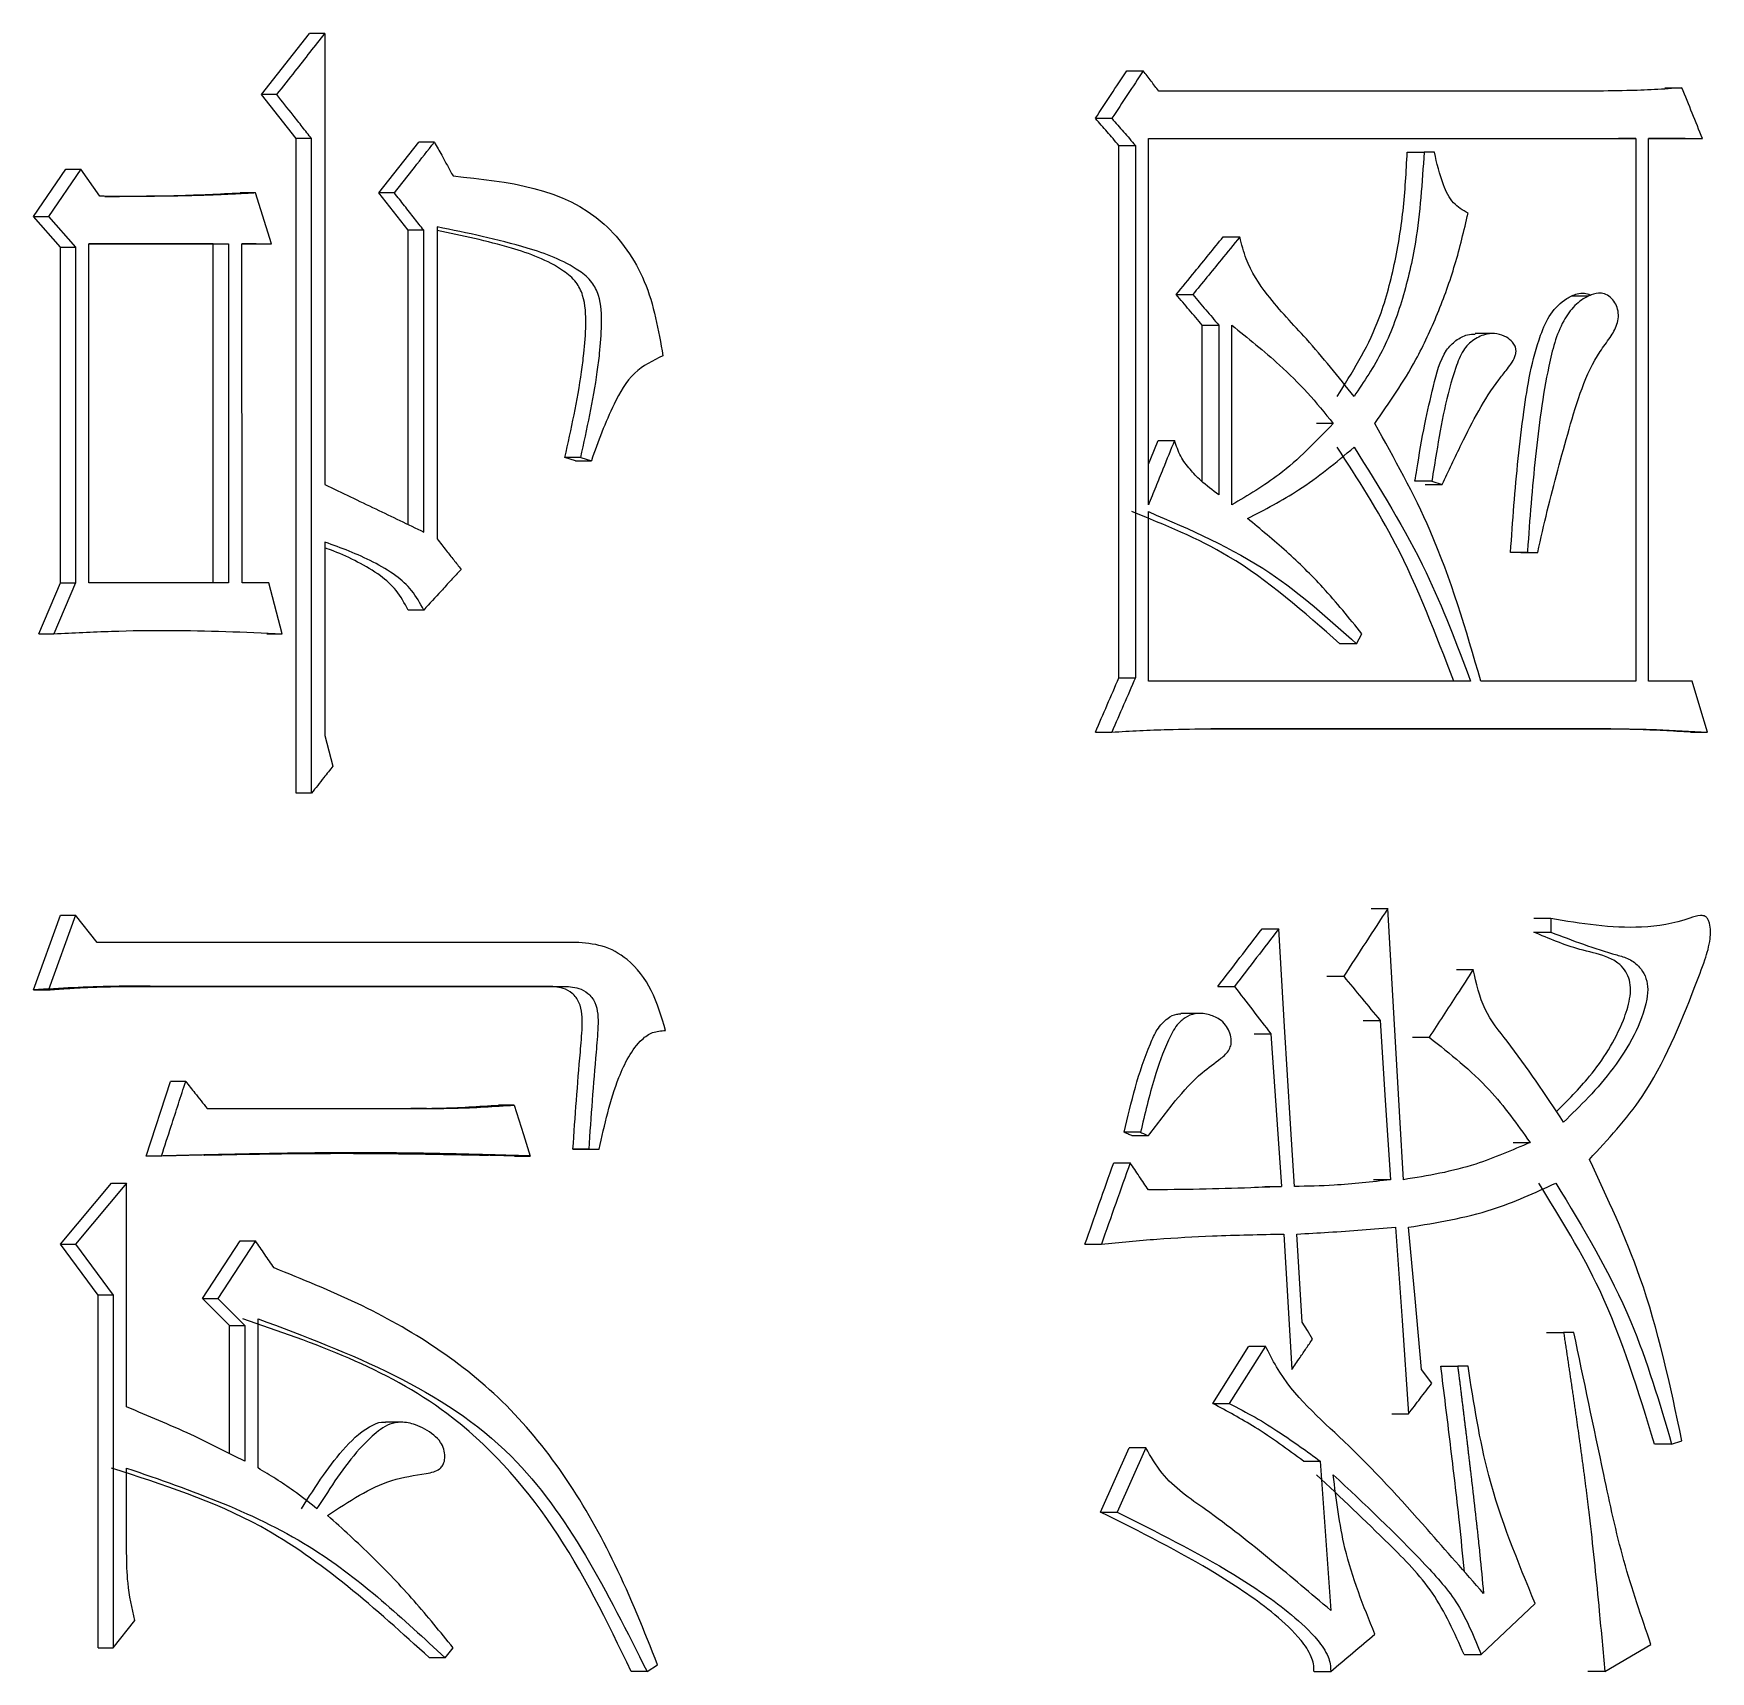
# Model space of a CAD drawing. Header units: millimetres. Extents: x 2085 to 4229, y 754 to 2271.
# Drawn here: x 3107.68 to 3113.03, y 976.11 to 981.33 of the extents above; entities that cross this region are included whole.
import ezdxf

# ---------------------------------------------------------------- set-up
doc = ezdxf.new("R2010")
doc.units = ezdxf.units.MM

msp = doc.modelspace()

# ---------------------------------------------------------------- linework, layer by layer
at = {"color": 7, "linetype": 'Continuous', "lineweight": 25}
for p, q in [((3108.4091, 981.138), (3108.5625, 981.3327)), ((3108.6117, 981.3327), (3108.5625, 981.3327)), ((3108.6117, 981.3327), (3108.6117, 979.894)), ((3111.1689, 981.2137), (3111.2214, 981.2138)), ((3112.6445, 981.1489), (3111.2714, 981.1488)), ((3112.8851, 981.1597), (3112.9398, 981.1597)), ((3108.4581, 981.138), (3108.4091, 981.138)), ((3108.5199, 980.9974), (3108.4091, 981.138)), ((3111.069, 981.0623), (3111.1214, 981.0623)), ((3108.569, 980.9974), (3108.5199, 980.9974)), ((3108.5199, 978.9096), (3108.5199, 980.9974)), ((3108.569, 978.9096), (3108.569, 980.9974)), ((3108.7837, 980.8243), (3108.9111, 980.9866)), ((3108.9607, 980.9866), (3108.9111, 980.9866)), ((3111.2381, 980.9974), (3112.7923, 980.9974)), ((3111.2381, 979.8291), (3111.2381, 980.9974)), ((3112.7923, 980.9974), (3112.7378, 980.9974)), ((3112.7923, 980.9974), (3112.7923, 979.2666)), ((3112.8333, 980.9974), (3113.0053, 980.9974)), ((3112.8333, 979.2666), (3112.8333, 980.9974)), ((3112.9505, 980.9974), (3112.8333, 980.9974)), ((3112.9506, 980.9974), (3113.0053, 980.9974)), ((3111.1439, 980.9758), (3111.1965, 980.9758)), ((3111.1439, 979.2775), (3111.1439, 980.9758)), ((3111.1965, 980.9758), (3111.1965, 979.2775)), ((3112.0636, 980.9541), (3112.1173, 980.9541)), ((3112.1503, 980.9541), (3112.1173, 980.9541)), ((3107.6822, 980.7486), (3107.7851, 980.9)), ((3107.8332, 980.9), (3107.7302, 980.7486)), ((3107.7851, 980.9), (3107.8332, 980.9)), ((3107.8933, 980.8135), (3107.8332, 980.9)), ((3108.3898, 980.8243), (3108.3409, 980.8243)), ((3108.441, 980.662), (3108.3898, 980.8243)), ((3108.8332, 980.8243), (3108.7837, 980.8243)), ((3108.8772, 980.7053), (3108.7837, 980.8243)), ((3107.6822, 980.7486), (3107.7302, 980.7486)), ((3107.7679, 980.6512), (3107.6822, 980.7486)), ((3107.7302, 980.7486), (3107.8161, 980.6512)), ((3108.9692, 980.7161), (3108.9693, 979.7209)), ((3107.859, 979.5803), (3107.859, 980.662)), ((3107.859, 980.662), (3108.3043, 980.662)), ((3108.2556, 980.662), (3107.859, 980.662)), ((3108.2556, 980.662), (3108.3043, 980.662)), ((3108.2556, 979.5803), (3108.2556, 980.662)), ((3108.3043, 980.662), (3108.3043, 979.5803)), ((3108.3471, 979.5803), (3108.347, 980.662)), ((3108.347, 980.662), (3108.441, 980.662)), ((3108.3921, 980.662), (3108.347, 980.662)), ((3108.3921, 980.662), (3108.441, 980.662)), ((3108.9267, 980.7053), (3108.8772, 980.7053)), ((3108.8772, 979.7664), (3108.8772, 980.7053)), ((3108.9267, 979.7426), (3108.9267, 980.7053)), ((3111.4765, 980.684), (3111.5295, 980.684)), ((3107.7679, 980.6512), (3107.8161, 980.6512)), ((3107.7679, 979.5803), (3107.7679, 980.6512)), ((3107.8161, 980.6512), (3107.8161, 979.5803)), ((3111.3269, 980.4998), (3111.3796, 980.4998)), ((3112.6407, 980.495), (3112.586, 980.495)), ((3111.4099, 979.9032), (3111.4099, 980.4025)), ((3111.4628, 980.4025), (3111.4628, 979.8616)), ((3111.5043, 979.8292), (3111.5043, 980.4025)), ((3112.335, 980.3756), (3112.2807, 980.3756)), ((3109.4274, 979.9806), (3109.3772, 979.9806)), ((3109.411, 979.9697), (3109.3772, 979.9806)), ((3109.411, 979.9697), (3109.4613, 979.9697)), ((3109.4274, 979.9806), (3109.4613, 979.9697)), ((3112.142, 979.9049), (3112.0883, 979.9049)), ((3112.142, 979.9049), (3112.1751, 979.8941)), ((3111.2381, 979.2666), (3111.2381, 979.8076)), ((3108.6117, 979.7101), (3108.6117, 979.0935)), ((3112.4472, 979.6777), (3112.3931, 979.6777)), ((3112.4256, 979.6777), (3112.4798, 979.6777)), ((3112.4472, 979.6777), (3112.4799, 979.6777)), ((3107.6993, 979.4181), (3107.7679, 979.5803)), ((3107.8161, 979.5803), (3107.7474, 979.4181)), ((3107.7679, 979.5803), (3107.8161, 979.5803)), ((3108.3043, 979.5803), (3107.859, 979.5803)), ((3108.4325, 979.5803), (3108.3471, 979.5803)), ((3108.4752, 979.4181), (3108.4325, 979.5803)), ((3108.9267, 979.4938), (3108.8772, 979.4938)), ((3107.6993, 979.4181), (3107.7474, 979.4181)), ((3108.4262, 979.4181), (3108.4752, 979.4181)), ((3111.9023, 979.3856), (3111.8489, 979.3856)), ((3111.9023, 979.3856), (3111.9189, 979.4181)), ((3111.1439, 979.2775), (3111.1965, 979.2775)), ((3112.2658, 979.2666), (3111.2381, 979.2666)), ((3112.7923, 979.2666), (3112.2988, 979.2666)), ((3112.9726, 979.2666), (3112.8333, 979.2666)), ((3112.6311, 979.1152), (3111.4377, 979.1152)), ((3111.4378, 979.1152), (3112.6856, 979.1152)), ((3112.6312, 979.1152), (3112.6856, 979.1152)), ((3108.6117, 979.0935), (3108.6373, 978.9962)), ((3111.069, 979.1044), (3111.1214, 979.1044)), ((3112.9669, 979.1044), (3113.0217, 979.1044)), ((3108.569, 978.9096), (3108.5199, 978.9096)), ((3107.6822, 978.2822), (3107.7679, 978.5202)), ((3107.8161, 978.5202), (3107.7302, 978.2822)), ((3107.7679, 978.5202), (3107.8161, 978.5202)), ((3107.8847, 978.4337), (3107.8161, 978.5202)), ((3111.9481, 978.5419), (3112.0016, 978.5419)), ((3111.6007, 978.477), (3111.6538, 978.477)), ((3112.5212, 978.5094), (3112.467, 978.5094)), ((3112.467, 978.4665), (3112.5212, 978.4665)), ((3112.5212, 978.5094), (3112.5212, 978.4663)), ((3109.4105, 978.4337), (3107.8847, 978.4337)), ((3111.8076, 978.3255), (3111.861, 978.3255)), ((3112.2203, 978.3473), (3112.2742, 978.3473)), ((3107.6822, 978.2822), (3107.7302, 978.2822)), ((3108.0932, 978.2931), (3108.1418, 978.2931)), ((3109.318, 978.2931), (3108.0932, 978.2931)), ((3108.1418, 978.2931), (3109.3681, 978.2931)), ((3109.318, 978.2931), (3109.3681, 978.2931)), ((3111.4597, 978.2931), (3111.5126, 978.2931)), ((3111.3942, 978.2068), (3111.3411, 978.2068)), ((3111.9233, 978.1849), (3111.9768, 978.1849)), ((3111.5758, 978.1416), (3111.6289, 978.1416)), ((3112.0801, 978.1308), (3112.1338, 978.1308)), ((3108.0419, 977.7522), (3108.1189, 977.9902)), ((3108.1675, 977.9902), (3108.1189, 977.9902)), ((3108.2359, 977.9036), (3108.9353, 977.9036)), ((3108.9353, 977.9036), (3108.8857, 977.9036)), ((3109.2155, 977.9145), (3109.1656, 977.9145)), ((3111.2131, 977.828), (3111.1606, 977.828)), ((3109.4528, 977.7738), (3109.4026, 977.7738)), ((3109.4364, 977.7738), (3109.4867, 977.7738)), ((3109.4528, 977.7738), (3109.4867, 977.7738)), ((3111.1856, 977.8171), (3111.2382, 977.8171)), ((3112.4013, 977.7955), (3112.4554, 977.7955)), ((3108.0904, 977.7522), (3108.0419, 977.7522)), ((3109.2164, 977.7522), (3109.2664, 977.7522)), ((3111.1273, 977.7306), (3111.1798, 977.7306)), ((3107.768, 977.4709), (3107.9307, 977.6656)), ((3107.979, 977.6657), (3107.8161, 977.4709)), ((3107.9307, 977.6656), (3107.979, 977.6657)), ((3107.979, 976.9517), (3107.979, 977.6657)), ((3112.0099, 977.6765), (3111.9564, 977.6765)), ((3111.609, 977.6549), (3111.6621, 977.6549)), ((3107.768, 977.4709), (3107.8161, 977.4709)), ((3107.8879, 977.3087), (3107.768, 977.4709)), ((3107.8161, 977.4709), (3107.9362, 977.3087)), ((3108.2214, 977.2979), (3108.3409, 977.4818)), ((3108.3898, 977.4818), (3108.2701, 977.2979)), ((3108.3409, 977.4818), (3108.3898, 977.4818)), ((3111.0357, 977.471), (3111.0881, 977.471)), ((3107.9362, 977.3087), (3107.8879, 977.3087)), ((3107.8879, 976.1837), (3107.8879, 977.3087)), ((3107.9362, 977.3087), (3107.9362, 976.1837)), ((3108.2214, 977.2979), (3108.2701, 977.2979)), ((3108.3068, 977.2113), (3108.2214, 977.2979)), ((3108.2701, 977.2979), (3108.3556, 977.2113)), ((3108.3068, 976.8028), (3108.3068, 977.2113)), ((3108.3556, 977.2113), (3108.3556, 976.7786)), ((3108.3983, 976.757), (3108.3983, 977.233)), ((3112.5081, 977.1897), (3112.5623, 977.1897)), ((3112.5951, 977.1897), (3112.5623, 977.1897)), ((3111.4431, 976.9626), (3111.5589, 977.146)), ((3111.612, 977.146), (3111.496, 976.9626)), ((3111.559, 977.146), (3111.612, 977.146)), ((3112.1708, 977.0815), (3112.2246, 977.0815)), ((3112.2576, 977.0815), (3112.2246, 977.0815)), ((3112.1421, 977.0275), (3112.1091, 977.0707)), ((3111.4431, 976.9626), (3111.496, 976.9626)), ((3112.0141, 976.9301), (3112.0678, 976.9301)), ((3108.854, 976.9031), (3108.805, 976.9031)), ((3108.8548, 976.9031), (3108.854, 976.9031)), ((3111.0857, 976.6164), (3111.177, 976.8215)), ((3111.2296, 976.8215), (3111.1381, 976.6164)), ((3111.2296, 976.8215), (3111.177, 976.8215)), ((3112.907, 976.8327), (3112.8523, 976.8327)), ((3112.907, 976.8327), (3112.9398, 976.8436)), ((3107.979, 976.4866), (3107.979, 976.7569)), ((3111.7332, 976.7787), (3111.7864, 976.7787)), ((3111.7864, 976.7787), (3111.8195, 976.3029)), ((3111.0857, 976.6164), (3111.1381, 976.6164)), ((3112.2989, 976.1621), (3112.4719, 976.3244)), ((3107.9362, 976.1837), (3108.0048, 976.2702)), ((3107.8879, 976.1837), (3107.9362, 976.1837)), ((3108.9948, 976.1512), (3109.0203, 976.1837)), ((3112.6938, 976.108), (3112.8409, 976.1942)), ((3108.9948, 976.1512), (3108.9451, 976.1512)), ((3109.6389, 976.108), (3109.6727, 976.1296)), ((3109.6389, 976.108), (3109.5884, 976.108)), ((3111.7663, 976.108), (3111.8196, 976.108)), ((3112.6938, 976.108), (3112.6394, 976.108))]:
    msp.add_line(p, q, dxfattribs=at)
at = {"color": 7, "linetype": 'Continuous', "lineweight": 25, "flags": 128}
for points in [[(3112.6445, 981.1489), (3112.6173, 981.1489), (3112.5902, 981.1489)], [(3111.4099, 980.4025), (3111.4363, 980.4025), (3111.4628, 980.4025)], [(3111.8278, 980.0888), (3111.8131, 980.0888), (3111.7985, 980.0888), (3111.7745, 980.0888)], [(3111.2381, 979.959), (3111.2456, 979.9775), (3111.2687, 980.0347)], [(3111.2687, 980.0347), (3111.295, 980.0347), (3111.3214, 980.0347)], [(3112.1213, 979.8941), (3112.1435, 979.8941), (3112.1593, 979.8941), (3112.1751, 979.8941)], [(3113.0217, 979.1044), (3112.9972, 979.1855), (3112.9726, 979.2666)], [(3112.0512, 977.6765), (3112.0398, 977.876), (3112.0207, 978.209), (3112.0016, 978.5419)], [(3111.7035, 977.6549), (3111.6915, 977.8544), (3111.6726, 978.1657), (3111.6538, 978.477)], [(3111.9768, 978.1849), (3111.9934, 977.9307), (3112.0099, 977.6765)], [(3111.6289, 978.1416), (3111.6455, 977.8983), (3111.6621, 977.6549)], [(3109.2155, 977.9145), (3109.2303, 977.8674), (3109.245, 977.8204), (3109.2664, 977.7522)], [(3111.6704, 977.5034), (3111.6828, 977.2871), (3111.6952, 977.0707)], [(3111.7284, 977.2222), (3111.7201, 977.3628), (3111.7118, 977.5034)], [(3112.0264, 977.5251), (3112.0471, 977.2276), (3112.0678, 976.9301)], [(3112.1091, 977.0707), (3112.0884, 977.2979), (3112.0677, 977.5251)], [(3108.3068, 977.2113), (3108.3312, 977.2113), (3108.3556, 977.2113)], [(3111.7616, 977.1681), (3111.745, 977.1951), (3111.7284, 977.2222)], [(3112.245, 976.1621), (3112.2585, 976.1621), (3112.2722, 976.1621), (3112.2989, 976.1621)]]:
    msp.add_lwpolyline(points, dxfattribs=at)
at = {"color": 7, "linetype": 'Continuous', "lineweight": 25}
for points, knots in [([(3108.4581, 981.138), (3108.4778, 981.163), (3108.5132, 981.2079), (3108.5644, 981.2728), (3108.5959, 981.3128), (3108.6117, 981.3327)], [0, 0, 0, 0, 0.384573, 0.692287, 1, 1, 1, 1]), ([(3111.069, 981.0623), (3111.0857, 981.0875), (3111.119, 981.138), (3111.1523, 981.1885), (3111.1689, 981.2137)], [0, 0, 0, 0, 0.5, 1, 1, 1, 1]), ([(3111.2214, 981.2138), (3111.2048, 981.1885), (3111.1715, 981.138), (3111.1381, 981.0875), (3111.1214, 981.0623)], [0, 0, 0, 0, 0.499999, 1, 1, 1, 1]), ([(3111.2714, 981.1488), (3111.2631, 981.1597), (3111.2464, 981.1813), (3111.2298, 981.2029), (3111.2214, 981.2138)], [0, 0, 0, 0, 0.499999, 1, 1, 1, 1]), ([(3112.9398, 981.1597), (3112.9106, 981.1575), (3112.8523, 981.1532), (3112.7538, 981.1498), (3112.6845, 981.1492), (3112.6445, 981.1489)], [0, 0, 0, 0, 0.297192, 0.594407, 1, 1, 1, 1]), ([(3113.0053, 980.9974), (3112.9944, 981.0245), (3112.9726, 981.0785), (3112.9508, 981.1326), (3112.9398, 981.1597)], [0, 0, 0, 0, 0.499999, 1, 1, 1, 1]), ([(3108.569, 980.9974), (3108.5592, 981.0099), (3108.5395, 981.0348), (3108.5025, 981.0817), (3108.4754, 981.1161), (3108.4581, 981.138)], [0, 0, 0, 0, 0.2662451, 0.5324905, 1, 1, 1, 1]), ([(3111.1439, 980.9758), (3111.1315, 980.9902), (3111.1065, 981.019), (3111.0815, 981.0479), (3111.069, 981.0623)], [0, 0, 0, 0, 0.5, 1, 1, 1, 1]), ([(3111.1214, 981.0623), (3111.1339, 981.0479), (3111.159, 981.019), (3111.184, 980.9902), (3111.1965, 980.9758)], [0, 0, 0, 0, 0.499996, 1, 1, 1, 1]), ([(3108.8332, 980.8243), (3108.8544, 980.8514), (3108.897, 980.9054), (3108.9395, 980.9595), (3108.9607, 980.9866)], [0, 0, 0, 0, 0.499999, 1, 1, 1, 1]), ([(3108.9607, 980.9866), (3108.9685, 980.9725), (3108.9823, 980.9474), (3109.0021, 980.9114), (3109.0142, 980.8894), (3109.0202, 980.8784)], [0, 0, 0, 0, 0.39043, 0.695215, 1, 1, 1, 1]), ([(3111.8405, 980.1752), (3111.8877, 980.2508), (3111.9659, 980.3763), (3112.0229, 980.5846), (3112.0539, 980.7673), (3112.0604, 980.8918), (3112.0636, 980.9541)], [0, 0, 0, 0, 0.3334234, 0.554109, 0.7766599, 1, 1, 1, 1]), ([(3112.1173, 980.9541), (3112.1112, 980.8579), (3112.1012, 980.6996), (3112.052, 980.4874), (3111.9898, 980.3177), (3111.9257, 980.2224), (3111.894, 980.1752)], [0, 0, 0, 0, 0.3443941, 0.5659658, 0.7849961, 1, 1, 1, 1]), ([(3112.2576, 980.7594), (3112.2408, 980.7691), (3112.2065, 980.7888), (3112.1712, 980.8619), (3112.1583, 980.919), (3112.1503, 980.9541)], [0, 0, 0, 0, 0.267237, 0.548075, 1, 1, 1, 1]), ([(3109.0202, 980.8784), (3109.1961, 980.8603), (3109.4439, 980.8347), (3109.6479, 980.5455), (3109.6755, 980.3864), (3109.6896, 980.3051)], [0, 0, 0, 0, 0.544628, 0.767125, 1, 1, 1, 1]), ([(3108.3898, 980.8243), (3108.3857, 980.8241), (3108.3775, 980.8236), (3108.3653, 980.823), (3108.353, 980.8223), (3108.3408, 980.8217), (3108.3285, 980.821), (3108.3162, 980.8204), (3108.306, 980.8199), (3108.2958, 980.8194), (3108.2856, 980.8189), (3108.2733, 980.8184), (3108.257, 980.8177), (3108.2406, 980.8171), (3108.2242, 980.8165), (3108.212, 980.8161), (3108.1956, 980.8156), (3108.1792, 980.8152), (3108.1628, 980.8149), (3108.1506, 980.8146), (3108.1342, 980.8143), (3108.1178, 980.8141), (3108.1014, 980.8139), (3108.085, 980.8137), (3108.0686, 980.8136), (3108.0522, 980.8135), (3108.0399, 980.8134), (3108.0276, 980.8134), (3108.0153, 980.8133), (3108.0051, 980.8133), (3107.9969, 980.8133), (3107.9887, 980.8133), (3107.9805, 980.8133), (3107.9723, 980.8133), (3107.9661, 980.8133), (3107.96, 980.8133), (3107.9518, 980.8133), (3107.9436, 980.8134), (3107.9353, 980.8134), (3107.9271, 980.8134), (3107.9189, 980.8134), (3107.9107, 980.8134), (3107.9029, 980.8135), (3107.897, 980.8135), (3107.8933, 980.8135)], [0, 0, 0, 0, 0.024742, 0.049483, 0.074225, 0.098967, 0.123709, 0.14845, 0.173192, 0.185563, 0.210305, 0.235047, 0.259788, 0.309272, 0.334014, 0.358756, 0.383497, 0.432981, 0.457723, 0.482464, 0.507206, 0.55669, 0.581431, 0.606173, 0.655657, 0.680399, 0.70514, 0.729882, 0.754624, 0.779366, 0.791736, 0.804107, 0.828849, 0.84122, 0.853591, 0.865962, 0.878333, 0.903074, 0.915445, 0.927816, 0.952558, 0.964929, 0.9773, 1, 1, 1, 1]), ([(3107.9096, 980.8134), (3107.9209, 980.8134), (3107.9986, 980.8133), (3108.1425, 980.8149), (3108.2748, 980.8212), (3108.3409, 980.8243)], [0, 0, 0, 0, 0.078385, 0.539066, 1, 1, 1, 1]), ([(3108.9267, 980.7053), (3108.9169, 980.7178), (3108.8964, 980.7439), (3108.8652, 980.7835), (3108.8438, 980.8107), (3108.8332, 980.8243)], [0, 0, 0, 0, 0.314653, 0.657326, 1, 1, 1, 1]), ([(3109.4274, 979.9806), (3109.4474, 980.0711), (3109.4715, 980.1806), (3109.4894, 980.3231), (3109.4957, 980.4041), (3109.4925, 980.4844), (3109.4635, 980.5444), (3109.3879, 980.6045), (3109.2204, 980.6647), (3109.0656, 980.6964), (3108.9692, 980.7161)], [0, 0, 0, 0, 0.23813, 0.287988, 0.366961, 0.446683, 0.487555, 0.537237, 0.712015, 1, 1, 1, 1]), ([(3111.9602, 980.0887), (3112.0062, 980.1548), (3112.0824, 980.2643), (3112.1623, 980.4389), (3112.2189, 980.595), (3112.2447, 980.7045), (3112.2576, 980.7594)], [0, 0, 0, 0, 0.334937, 0.554746, 0.776585, 1, 1, 1, 1]), ([(3109.3772, 979.9806), (3109.3971, 980.0711), (3109.4213, 980.1806), (3109.4391, 980.3231), (3109.4454, 980.4042), (3109.4422, 980.4844), (3109.4132, 980.5444), (3109.3376, 980.6045), (3109.1867, 980.6594), (3109.0487, 980.6879), (3108.9692, 980.7044)], [0, 0, 0, 0, 0.250743, 0.303279, 0.38642, 0.470348, 0.513402, 0.565729, 0.749743, 1, 1, 1, 1]), ([(3111.3269, 980.4998), (3111.3466, 980.5241), (3111.3815, 980.567), (3111.4313, 980.6283), (3111.4614, 980.6653), (3111.4764, 980.6839)], [0, 0, 0, 0, 0.396447, 0.698224, 1, 1, 1, 1]), ([(3111.5294, 980.6839), (3111.5096, 980.6596), (3111.4748, 980.6167), (3111.4248, 980.5554), (3111.3947, 980.5183), (3111.3796, 980.4998)], [0, 0, 0, 0, 0.3962, 0.6981, 1, 1, 1, 1]), ([(3111.894, 980.1752), (3111.8442, 980.2376), (3111.755, 980.3493), (3111.6268, 980.4793), (3111.5534, 980.592), (3111.5356, 980.6602), (3111.5295, 980.6838)], [0, 0, 0, 0, 0.381447, 0.683524, 0.890528, 1, 1, 1, 1]), ([(3111.4099, 980.4025), (3111.3961, 980.4187), (3111.3684, 980.4511), (3111.3407, 980.4836), (3111.3269, 980.4998)], [0, 0, 0, 0, 0.499999, 1, 1, 1, 1]), ([(3111.3796, 980.4998), (3111.3935, 980.4836), (3111.4212, 980.4511), (3111.4489, 980.4187), (3111.4628, 980.4025)], [0, 0, 0, 0, 0.499998, 1, 1, 1, 1]), ([(3112.3931, 979.6777), (3112.3965, 979.7276), (3112.4069, 979.8774), (3112.4302, 980.1101), (3112.4652, 980.3181), (3112.5178, 980.4416), (3112.5623, 980.4841), (3112.6013, 980.503), (3112.627, 980.5054), (3112.6422, 980.5026), (3112.6478, 980.498), (3112.6482, 980.4976)], [0, 0, 0, 0, 0.1574476, 0.4724782, 0.7377528, 0.8191348, 0.9015133, 0.9454183, 0.9744247, 0.9981427, 1, 1, 1, 1]), ([(3112.4798, 979.6778), (3112.4898, 979.7219), (3112.5197, 979.8543), (3112.5787, 980.0695), (3112.6371, 980.2666), (3112.7096, 980.3602), (3112.7314, 980.3966), (3112.7384, 980.4287), (3112.7357, 980.4531), (3112.7267, 980.4753), (3112.7121, 980.493), (3112.6933, 980.5037), (3112.6693, 980.5058), (3112.6358, 980.4953), (3112.5957, 980.4669), (3112.5441, 980.394), (3112.502, 980.2269), (3112.4698, 979.9812), (3112.4538, 979.7815), (3112.4473, 979.6794), (3112.4472, 979.6777)], [0, 0, 0, 0, 0.07376, 0.221291, 0.369161, 0.400761, 0.427212, 0.440277, 0.453391, 0.466052, 0.479506, 0.492813, 0.505075, 0.525102, 0.558597, 0.593335, 0.676611, 0.83455, 0.997228, 1, 1, 1, 1]), ([(3111.5043, 980.4025), (3111.5557, 980.3613), (3111.6392, 980.2943), (3111.7468, 980.1883), (3111.8007, 980.1221), (3111.8278, 980.0888)], [0, 0, 0, 0, 0.443463, 0.720804, 1, 1, 1, 1]), ([(3112.0883, 979.9049), (3112.0902, 979.9171), (3112.1001, 979.9779), (3112.1165, 980.0802), (3112.1469, 980.2064), (3112.1707, 980.3062), (3112.2179, 980.3553), (3112.2507, 980.3727), (3112.2723, 980.3737), (3112.2808, 980.3741)], [0, 0, 0, 0, 0.066436, 0.332221, 0.554773, 0.778299, 0.862629, 0.946565, 1, 1, 1, 1]), ([(3112.1751, 979.8941), (3112.1954, 979.9373), (3112.2497, 980.0527), (3112.3149, 980.1785), (3112.3766, 980.2547), (3112.3949, 980.2785), (3112.4061, 980.2973), (3112.4109, 980.3138), (3112.411, 980.3254), (3112.4073, 980.3374), (3112.3976, 980.3517), (3112.3782, 980.3668), (3112.3501, 980.3769), (3112.3137, 980.375), (3112.2752, 980.3585), (3112.2381, 980.3217), (3112.1925, 980.1994), (3112.1663, 980.0577), (3112.1469, 979.9353), (3112.142, 979.9049)], [0, 0, 0, 0, 0.125302, 0.334347, 0.369116, 0.392006, 0.415961, 0.426676, 0.435655, 0.44463, 0.458341, 0.481396, 0.513091, 0.54477, 0.589295, 0.633614, 0.685428, 0.92175, 1, 1, 1, 1]), ([(3109.6896, 980.3051), (3109.6575, 980.2895), (3109.5918, 980.2574), (3109.5189, 980.13), (3109.4832, 980.0308), (3109.4613, 979.9697)], [0, 0, 0, 0, 0.267599, 0.548584, 1, 1, 1, 1]), ([(3111.8278, 980.0888), (3111.7721, 980.0312), (3111.6733, 979.9289), (3111.5557, 979.8595), (3111.5043, 979.8292)], [0, 0, 0, 0, 0.563044, 1, 1, 1, 1]), ([(3112.2988, 979.2666), (3112.2508, 979.4302), (3112.1656, 979.7206), (3112.0226, 979.9768), (3111.9602, 980.0887)], [0, 0, 0, 0, 0.563329, 1, 1, 1, 1]), ([(3111.3214, 980.0347), (3111.3091, 980.0043), (3111.289, 979.9548), (3111.2613, 979.8863), (3111.2458, 979.8482), (3111.2381, 979.8291)], [0, 0, 0, 0, 0.443636, 0.721817, 1, 1, 1, 1]), ([(3111.4628, 979.8616), (3111.443, 979.8759), (3111.4102, 979.8997), (3111.3705, 979.9423), (3111.3386, 979.9829), (3111.3271, 980.0173), (3111.3214, 980.0347)], [0, 0, 0, 0, 0.333513, 0.552424, 0.773916, 1, 1, 1, 1]), ([(3111.5541, 979.7859), (3111.6093, 979.8143), (3111.6968, 979.8595), (3111.8078, 979.9408), (3111.8653, 979.9889), (3111.894, 980.013)], [0, 0, 0, 0, 0.459963, 0.729487, 1, 1, 1, 1]), ([(3112.2119, 979.2666), (3112.1551, 979.4161), (3112.0544, 979.6812), (3111.9056, 979.9122), (3111.8406, 980.013)], [0, 0, 0, 0, 0.563635, 1, 1, 1, 1]), ([(3111.894, 980.013), (3111.9754, 979.8831), (3112.1217, 979.6495), (3112.2215, 979.3843), (3112.2658, 979.2666)], [0, 0, 0, 0, 0.5563759, 1, 1, 1, 1]), ([(3108.6117, 979.894), (3108.6387, 979.881), (3108.6928, 979.8551), (3108.7979, 979.8046), (3108.8758, 979.7671), (3108.9267, 979.7426)], [0, 0, 0, 0, 0.257226, 0.514452, 1, 1, 1, 1]), ([(3111.8489, 979.3856), (3111.7343, 979.4875), (3111.5313, 979.668), (3111.2904, 979.7652), (3111.1855, 979.8076)], [0, 0, 0, 0, 0.564694, 1, 1, 1, 1]), ([(3111.2381, 979.8076), (3111.3712, 979.7505), (3111.6108, 979.6477), (3111.8126, 979.4663), (3111.9023, 979.3856)], [0, 0, 0, 0, 0.555128, 1, 1, 1, 1]), ([(3111.9189, 979.4181), (3111.8784, 979.4682), (3111.8029, 979.5616), (3111.6792, 979.6824), (3111.5959, 979.7513), (3111.5541, 979.7859)], [0, 0, 0, 0, 0.3660862, 0.682145, 1, 1, 1, 1]), ([(3108.9267, 979.4938), (3108.9149, 979.5154), (3108.8915, 979.5582), (3108.8342, 979.6088), (3108.7659, 979.6481), (3108.6897, 979.6826), (3108.6377, 979.701), (3108.6117, 979.7101)], [0, 0, 0, 0, 0.176065, 0.348002, 0.566634, 0.783694, 1, 1, 1, 1]), ([(3108.9693, 979.7209), (3108.9791, 979.7085), (3108.9967, 979.686), (3109.0222, 979.6535), (3109.0379, 979.6336), (3109.0457, 979.6236)], [0, 0, 0, 0, 0.384577, 0.692287, 1, 1, 1, 1]), ([(3108.8772, 979.4938), (3108.8653, 979.5154), (3108.8419, 979.5582), (3108.7847, 979.6088), (3108.7166, 979.6479), (3108.6566, 979.6758), (3108.6211, 979.6886), (3108.6117, 979.692)], [0, 0, 0, 0, 0.204151, 0.403447, 0.656808, 0.908321, 1, 1, 1, 1]), ([(3109.0457, 979.6236), (3109.0351, 979.612), (3109.0139, 979.5889), (3108.9743, 979.5456), (3108.9452, 979.5139), (3108.9267, 979.4938)], [0, 0, 0, 0, 0.267463, 0.534927, 1, 1, 1, 1]), ([(3107.7474, 979.4181), (3107.8087, 979.4211), (3107.9312, 979.4272), (3108.1741, 979.4312), (3108.3552, 979.4233), (3108.4752, 979.4181)], [0, 0, 0, 0, 0.2520851, 0.5041975, 1, 1, 1, 1]), ([(3111.069, 979.1044), (3111.0815, 979.1332), (3111.1065, 979.1909), (3111.1315, 979.2486), (3111.1439, 979.2775)], [0, 0, 0, 0, 0.499998, 1, 1, 1, 1]), ([(3111.1965, 979.2775), (3111.184, 979.2486), (3111.159, 979.1909), (3111.1339, 979.1332), (3111.1214, 979.1044)], [0, 0, 0, 0, 0.499999, 1, 1, 1, 1]), ([(3111.1214, 979.1044), (3111.1511, 979.1061), (3111.2105, 979.1096), (3111.316, 979.1136), (3111.3917, 979.1146), (3111.4378, 979.1152)], [0, 0, 0, 0, 0.281466, 0.562942, 1, 1, 1, 1]), ([(3112.9668, 979.1044), (3112.9381, 979.106), (3112.8808, 979.1093), (3112.7689, 979.1139), (3112.6856, 979.1147), (3112.6311, 979.1152)], [0, 0, 0, 0, 0.256951, 0.513908, 1, 1, 1, 1]), ([(3112.6856, 979.1152), (3112.7144, 979.115), (3112.772, 979.1146), (3112.8841, 979.112), (3112.9673, 979.1074), (3113.0217, 979.1044)], [0, 0, 0, 0, 0.256617, 0.51324, 1, 1, 1, 1]), ([(3108.6373, 978.9962), (3108.6275, 978.9838), (3108.6113, 978.9632), (3108.5885, 978.9344), (3108.5755, 978.9179), (3108.569, 978.9096)], [0, 0, 0, 0, 0.42836, 0.71418, 1, 1, 1, 1]), ([(3112.0016, 978.5419), (3111.9782, 978.5058), (3111.9313, 978.4337), (3111.8844, 978.3616), (3111.861, 978.3255)], [0, 0, 0, 0, 0.5, 1, 1, 1, 1]), ([(3112.6445, 977.7414), (3112.7039, 977.805), (3112.848, 977.9595), (3112.9454, 978.1993), (3113.0112, 978.3703), (3113.0291, 978.4296), (3113.0312, 978.4696), (3113.0295, 978.4904), (3113.0243, 978.5057), (3113.0184, 978.5141), (3113.0094, 978.5189), (3112.9911, 978.5204), (3112.9263, 978.4954), (3112.7665, 978.4692), (3112.6179, 978.4936), (3112.5212, 978.5094)], [0, 0, 0, 0, 0.18643, 0.452553, 0.51374, 0.559549, 0.574941, 0.592678, 0.599953, 0.607307, 0.613653, 0.622621, 0.650043, 0.772099, 1, 1, 1, 1]), ([(3111.4597, 978.2931), (3111.4832, 978.3237), (3111.5302, 978.385), (3111.5772, 978.4463), (3111.6006, 978.477)], [0, 0, 0, 0, 0.5, 1, 1, 1, 1]), ([(3111.6538, 978.477), (3111.6302, 978.4463), (3111.5832, 978.385), (3111.5362, 978.3237), (3111.5126, 978.2931)], [0, 0, 0, 0, 0.5, 1, 1, 1, 1]), ([(3112.5391, 977.8935), (3112.5754, 977.9298), (3112.659, 978.0133), (3112.7389, 978.1385), (3112.7726, 978.2415), (3112.7775, 978.288), (3112.7715, 978.3205), (3112.7571, 978.3474), (3112.7331, 978.3727), (3112.684, 978.3953), (3112.5914, 978.4137), (3112.5156, 978.4458), (3112.467, 978.4664)], [0, 0, 0, 0, 0.182177, 0.420043, 0.497442, 0.536964, 0.569768, 0.602515, 0.638391, 0.691417, 0.802387, 1, 1, 1, 1]), ([(3112.5213, 978.4664), (3112.5909, 978.4399), (3112.6732, 978.4085), (3112.7715, 978.383), (3112.8033, 978.359), (3112.8237, 978.3275), (3112.8326, 978.2912), (3112.8252, 978.2243), (3112.7727, 978.0933), (3112.6728, 977.968), (3112.589, 977.8864), (3112.5623, 977.8604)], [0, 0, 0, 0, 0.266852, 0.315952, 0.365722, 0.40082, 0.436128, 0.478331, 0.60435, 0.873952, 1, 1, 1, 1]), ([(3109.698, 978.1524), (3109.6854, 978.1963), (3109.6604, 978.2826), (3109.587, 978.3788), (3109.4977, 978.4276), (3109.4394, 978.4317), (3109.4105, 978.4337)], [0, 0, 0, 0, 0.2921, 0.574018, 0.788471, 1, 1, 1, 1]), ([(3111.861, 978.3255), (3111.8803, 978.3021), (3111.9189, 978.2552), (3111.9575, 978.2083), (3111.9768, 978.1849)], [0, 0, 0, 0, 0.499998, 1, 1, 1, 1]), ([(3112.2741, 978.3472), (3112.2568, 978.3205), (3112.2248, 978.2711), (3112.178, 978.199), (3112.1485, 978.1535), (3112.1338, 978.1308)], [0, 0, 0, 0, 0.36988, 0.68494, 1, 1, 1, 1]), ([(3112.5623, 977.8604), (3112.5044, 977.9476), (3112.4238, 978.0691), (3112.3034, 978.2156), (3112.284, 978.303), (3112.2742, 978.3472)], [0, 0, 0, 0, 0.557182, 0.776269, 1, 1, 1, 1]), ([(3108.0932, 978.2931), (3108.0408, 978.2936), (3107.9038, 978.2949), (3107.7667, 978.2871), (3107.6822, 978.2822)], [0, 0, 0, 0, 0.3832008, 1, 1, 1, 1]), ([(3107.7302, 978.2822), (3107.7366, 978.2827), (3107.7494, 978.2837), (3107.7655, 978.2848), (3107.7783, 978.2857), (3107.7911, 978.2866), (3107.8039, 978.2874), (3107.8167, 978.2882), (3107.8296, 978.2889), (3107.8424, 978.2895), (3107.8552, 978.2901), (3107.8648, 978.2905), (3107.8777, 978.2909), (3107.8905, 978.2914), (3107.9065, 978.2918), (3107.9193, 978.2922), (3107.9322, 978.2924), (3107.945, 978.2927), (3107.9578, 978.2929), (3107.9706, 978.293), (3107.9803, 978.2931), (3107.9899, 978.2932), (3107.9995, 978.2933), (3108.0091, 978.2933), (3108.0171, 978.2934), (3108.0235, 978.2934), (3108.0299, 978.2934), (3108.0363, 978.2934), (3108.0427, 978.2934), (3108.0492, 978.2934), (3108.0556, 978.2934), (3108.062, 978.2934), (3108.0684, 978.2934), (3108.0748, 978.2934), (3108.0812, 978.2933), (3108.0876, 978.2933), (3108.094, 978.2933), (3108.1004, 978.2933), (3108.1068, 978.2932), (3108.1132, 978.2932), (3108.1196, 978.2932), (3108.1257, 978.2931), (3108.1331, 978.2931), (3108.1389, 978.2931), (3108.1418, 978.2931)], [0, 0, 0, 0, 0.046719, 0.093437, 0.116797, 0.140156, 0.186875, 0.210234, 0.233594, 0.280313, 0.303672, 0.327031, 0.350391, 0.397109, 0.420469, 0.467188, 0.490547, 0.513906, 0.560625, 0.583984, 0.607344, 0.630703, 0.654062, 0.677422, 0.700781, 0.712461, 0.72414, 0.7475, 0.759179, 0.770859, 0.794218, 0.805898, 0.817578, 0.840937, 0.852617, 0.864296, 0.887656, 0.899335, 0.911015, 0.934374, 0.946054, 0.957734, 0.978867, 1, 1, 1, 1]), ([(3109.4026, 977.7738), (3109.4099, 977.8777), (3109.4191, 978.0087), (3109.4335, 978.1626), (3109.4322, 978.2329), (3109.4017, 978.273), (3109.3647, 978.292), (3109.336, 978.2928), (3109.318, 978.2933)], [0, 0, 0, 0, 0.511728, 0.645948, 0.774639, 0.837433, 0.898476, 1, 1, 1, 1]), ([(3109.3681, 978.2933), (3109.3861, 978.2928), (3109.4149, 978.292), (3109.4519, 978.273), (3109.4825, 978.2329), (3109.4837, 978.1626), (3109.4693, 978.0087), (3109.4601, 977.8777), (3109.4528, 977.7738)], [0, 0, 0, 0, 0.10163, 0.162723, 0.225538, 0.354202, 0.488391, 1, 1, 1, 1]), ([(3111.5126, 978.2931), (3111.532, 978.2678), (3111.5708, 978.2174), (3111.6095, 978.1669), (3111.6289, 978.1416)], [0, 0, 0, 0, 0.499998, 1, 1, 1, 1]), ([(3111.1606, 977.8279), (3111.1718, 977.876), (3111.1944, 977.9723), (3111.2309, 978.0813), (3111.2646, 978.1572), (3111.2947, 978.19), (3111.3225, 978.2054), (3111.3371, 978.2054), (3111.3411, 978.2054)], [0, 0, 0, 0, 0.328011, 0.656843, 0.771049, 0.887095, 0.969251, 1, 1, 1, 1]), ([(3111.2382, 977.8171), (3111.2662, 977.8544), (3111.3197, 977.9255), (3111.3962, 978.0112), (3111.4595, 978.0549), (3111.4933, 978.084), (3111.5027, 978.1081), (3111.5028, 978.1284), (3111.4968, 978.1499), (3111.4842, 978.1719), (3111.4614, 978.1925), (3111.4275, 978.2057), (3111.3891, 978.2094), (3111.3549, 978.195), (3111.3242, 978.1674), (3111.2903, 978.1009), (3111.2503, 977.9865), (3111.2267, 977.8859), (3111.2131, 977.828)], [0, 0, 0, 0, 0.140265, 0.267253, 0.34565, 0.385196, 0.401729, 0.418248, 0.440927, 0.464428, 0.491888, 0.53456, 0.581082, 0.616632, 0.65201, 0.706896, 0.831302, 1, 1, 1, 1]), ([(3109.4867, 977.7738), (3109.5035, 977.852), (3109.5256, 977.9545), (3109.5787, 978.0697), (3109.6147, 978.1198), (3109.6569, 978.1499), (3109.6838, 978.1516), (3109.698, 978.1524)], [0, 0, 0, 0, 0.498299, 0.652925, 0.808708, 0.899126, 1, 1, 1, 1]), ([(3112.1338, 978.1308), (3112.2006, 978.0783), (3112.3209, 977.9839), (3112.414, 977.8535), (3112.4554, 977.7955)], [0, 0, 0, 0, 0.554889, 1, 1, 1, 1]), ([(3108.0904, 977.7522), (3108.1006, 977.7838), (3108.1186, 977.8392), (3108.1443, 977.9185), (3108.1597, 977.9663), (3108.1675, 977.9902)], [0, 0, 0, 0, 0.397994, 0.698997, 1, 1, 1, 1]), ([(3108.1675, 977.9902), (3108.1772, 977.9778), (3108.1935, 977.9572), (3108.2164, 977.9284), (3108.2294, 977.9119), (3108.2359, 977.9036)], [0, 0, 0, 0, 0.428367, 0.714183, 1, 1, 1, 1]), ([(3108.8857, 977.9036), (3108.9155, 977.9039), (3108.9771, 977.9044), (3109.0704, 977.9082), (3109.1339, 977.9124), (3109.1656, 977.9145)], [0, 0, 0, 0, 0.318745, 0.659298, 1, 1, 1, 1]), ([(3108.9353, 977.9036), (3108.965, 977.9039), (3109.0267, 977.9044), (3109.1202, 977.9082), (3109.1837, 977.9124), (3109.2155, 977.9145)], [0, 0, 0, 0, 0.318332, 0.659091, 1, 1, 1, 1]), ([(3111.1856, 977.8171), (3111.1834, 977.818), (3111.1791, 977.8199), (3111.1708, 977.8235), (3111.1646, 977.8262), (3111.1606, 977.8279)], [0, 0, 0, 0, 0.259206, 0.518413, 1, 1, 1, 1]), ([(3111.2131, 977.8279), (3111.2153, 977.827), (3111.2205, 977.8247), (3111.2289, 977.8211), (3111.2351, 977.8184), (3111.2382, 977.8171)], [0, 0, 0, 0, 0.25891, 0.629455, 1, 1, 1, 1]), ([(3109.4026, 977.7738), (3109.4089, 977.7738), (3109.4202, 977.7738), (3109.4314, 977.7738), (3109.4364, 977.7738)], [0, 0, 0, 0, 0.56, 1, 1, 1, 1]), ([(3112.4554, 977.7955), (3112.3981, 977.7705), (3112.3042, 977.7295), (3112.1676, 977.6954), (3112.0901, 977.6828), (3112.0512, 977.6765)], [0, 0, 0, 0, 0.438459, 0.718604, 1, 1, 1, 1]), ([(3109.2664, 977.7522), (3109.2626, 977.7523), (3109.2568, 977.7525), (3109.2491, 977.7527), (3109.2434, 977.7529), (3109.2376, 977.753), (3109.2319, 977.7532), (3109.2261, 977.7534), (3109.2204, 977.7535), (3109.2146, 977.7537), (3109.2088, 977.7539), (3109.2031, 977.754), (3109.1954, 977.7542), (3109.1858, 977.7545), (3109.1743, 977.7548), (3109.1628, 977.7552), (3109.1512, 977.7555), (3109.1397, 977.7558), (3109.1282, 977.7561), (3109.1167, 977.7564), (3109.1013, 977.7569), (3109.0821, 977.7574), (3109.059, 977.7579), (3109.036, 977.7585), (3109.0129, 977.759), (3108.9821, 977.7596), (3108.9513, 977.7603), (3108.9128, 977.761), (3108.8743, 977.7615), (3108.8281, 977.762), (3108.7819, 977.7624), (3108.7356, 977.7625), (3108.6971, 977.7625), (3108.6662, 977.7624), (3108.643, 977.7623), (3108.6199, 977.7622), (3108.5967, 977.762), (3108.5736, 977.7618), (3108.5504, 977.7615), (3108.5272, 977.7612), (3108.5041, 977.7609), (3108.4809, 977.7606), (3108.45, 977.7601), (3108.419, 977.7596), (3108.3881, 977.759), (3108.3649, 977.7585), (3108.3417, 977.7581), (3108.3224, 977.7576), (3108.3069, 977.7573), (3108.2953, 977.7571), (3108.2837, 977.7568), (3108.2721, 977.7565), (3108.2605, 977.7563), (3108.2488, 977.756), (3108.2334, 977.7557), (3108.2179, 977.7553), (3108.2024, 977.7549), (3108.1908, 977.7546), (3108.1792, 977.7544), (3108.1675, 977.7541), (3108.1559, 977.7538), (3108.1443, 977.7535), (3108.1327, 977.7532), (3108.121, 977.7529), (3108.107, 977.7526), (3108.0968, 977.7523), (3108.0904, 977.7522)], [0, 0, 0, 0, 0.009839, 0.014759, 0.019678, 0.024598, 0.029518, 0.034437, 0.039357, 0.044276, 0.049196, 0.054116, 0.059035, 0.068874, 0.078714, 0.088553, 0.098392, 0.108231, 0.11807, 0.12791, 0.137749, 0.157427, 0.177105, 0.196784, 0.216462, 0.236141, 0.275497, 0.295176, 0.334533, 0.373889, 0.413246, 0.452603, 0.49196, 0.511638, 0.531317, 0.550995, 0.570673, 0.590352, 0.61003, 0.629709, 0.649387, 0.669065, 0.688744, 0.728101, 0.747779, 0.767457, 0.787136, 0.806814, 0.816653, 0.826493, 0.836332, 0.846171, 0.85601, 0.865849, 0.875689, 0.895367, 0.905206, 0.915045, 0.924884, 0.934724, 0.944563, 0.954402, 0.964241, 0.97408, 0.98392, 1, 1, 1, 1]), ([(3108.2255, 977.7553), (3108.2255, 977.7553), (3108.2254, 977.7553), (3108.2261, 977.7553), (3108.244, 977.7556), (3108.4122, 977.7589), (3108.7098, 977.7629), (3108.9801, 977.7576), (3109.133, 977.7546)], [0, 0, 0, 0, 0.000388, 0.002567, 0.005095, 0.093733, 0.487155, 1, 1, 1, 1]), ([(3109.2164, 977.7522), (3109.2087, 977.7524), (3109.1934, 977.7529), (3109.1704, 977.7535), (3109.1502, 977.7541), (3109.1378, 977.7544), (3109.133, 977.7546)], [0, 0, 0, 0, 0.276232, 0.552465, 0.828697, 1, 1, 1, 1]), ([(3111.0357, 977.471), (3111.051, 977.5142), (3111.0815, 977.6008), (3111.112, 977.6873), (3111.1273, 977.7306)], [0, 0, 0, 0, 0.500001, 1, 1, 1, 1]), ([(3111.1798, 977.7306), (3111.1645, 977.6873), (3111.134, 977.6008), (3111.1034, 977.5142), (3111.0881, 977.471)], [0, 0, 0, 0, 0.5, 1, 1, 1, 1]), ([(3111.2381, 977.644), (3111.2284, 977.6585), (3111.209, 977.6873), (3111.1895, 977.7162), (3111.1798, 977.7306)], [0, 0, 0, 0, 0.4999992, 1, 1, 1, 1]), ([(3112.9398, 976.8436), (3112.9022, 977.0208), (3112.8355, 977.3354), (3112.7025, 977.618), (3112.6445, 977.7414)], [0, 0, 0, 0, 0.563398, 1, 1, 1, 1]), ([(3112.0099, 977.6765), (3111.98, 977.6729), (3111.9202, 977.6658), (3111.8181, 977.6574), (3111.7458, 977.6558), (3111.7035, 977.6549)], [0, 0, 0, 0, 0.293913, 0.587864, 1, 1, 1, 1]), ([(3112.0677, 977.5251), (3112.1579, 977.5397), (3112.3194, 977.5658), (3112.4707, 977.6351), (3112.5376, 977.6657)], [0, 0, 0, 0, 0.558486, 1, 1, 1, 1]), ([(3112.8523, 976.8327), (3112.8011, 977.0011), (3112.7104, 977.2996), (3112.5523, 977.5545), (3112.4833, 977.6657)], [0, 0, 0, 0, 0.563939, 1, 1, 1, 1]), ([(3112.5376, 977.6657), (3112.6244, 977.5226), (3112.7805, 977.2651), (3112.8681, 976.9657), (3112.907, 976.8327)], [0, 0, 0, 0, 0.555779, 1, 1, 1, 1]), ([(3111.6621, 977.6549), (3111.6296, 977.6535), (3111.5428, 977.6498), (3111.4015, 977.6456), (3111.2926, 977.6446), (3111.2381, 977.644)], [0, 0, 0, 0, 0.230465, 0.615194, 1, 1, 1, 1]), ([(3111.0881, 977.471), (3111.1472, 977.4768), (3111.2653, 977.4884), (3111.4596, 977.4991), (3111.5945, 977.5019), (3111.6704, 977.5034)], [0, 0, 0, 0, 0.304303, 0.608646, 1, 1, 1, 1]), ([(3111.7118, 977.5034), (3111.7454, 977.5052), (3111.8148, 977.509), (3111.9197, 977.5162), (3111.9908, 977.5221), (3112.0264, 977.5251)], [0, 0, 0, 0, 0.320034, 0.659996, 1, 1, 1, 1]), ([(3108.4496, 977.3952), (3108.4396, 977.4096), (3108.4197, 977.4385), (3108.3998, 977.4673), (3108.3898, 977.4818)], [0, 0, 0, 0, 0.4999997, 1, 1, 1, 1]), ([(3109.6727, 976.1296), (3109.6297, 976.2372), (3109.5089, 976.5402), (3109.2185, 976.9891), (3108.8019, 977.253), (3108.5386, 977.3592), (3108.4496, 977.3952)], [0, 0, 0, 0, 0.181249, 0.510223, 0.834429, 1, 1, 1, 1]), ([(3109.5884, 976.108), (3109.5116, 976.267), (3109.36, 976.5807), (3108.9554, 977.0252), (3108.5775, 977.1547), (3108.3495, 977.233)], [0, 0, 0, 0, 0.289723, 0.571285, 1, 1, 1, 1]), ([(3108.3983, 977.233), (3108.6935, 977.1221), (3109.2324, 976.9196), (3109.5123, 976.3607), (3109.6389, 976.108)], [0, 0, 0, 0, 0.5478251, 1, 1, 1, 1]), ([(3112.5623, 977.1897), (3112.5628, 977.1867), (3112.5637, 977.1808), (3112.565, 977.1718), (3112.5664, 977.1629), (3112.5677, 977.1539), (3112.569, 977.145), (3112.5704, 977.136), (3112.5717, 977.1271), (3112.5731, 977.1181), (3112.5744, 977.1092), (3112.5757, 977.1002), (3112.5775, 977.0883), (3112.5798, 977.0734), (3112.582, 977.0585), (3112.5842, 977.0436), (3112.5864, 977.0286), (3112.589, 977.0107), (3112.5917, 976.9928), (3112.5943, 976.9749), (3112.5969, 976.957), (3112.5995, 976.9391), (3112.6029, 976.9152), (3112.6072, 976.8853), (3112.6114, 976.8554), (3112.6147, 976.8315), (3112.6172, 976.8136), (3112.6196, 976.7956), (3112.622, 976.7777), (3112.6244, 976.7597), (3112.6268, 976.7418), (3112.6292, 976.7238), (3112.6315, 976.7058), (3112.6338, 976.6879), (3112.636, 976.6699), (3112.6383, 976.6519), (3112.6401, 976.6369), (3112.6427, 976.6159), (3112.6501, 976.5529), (3112.6619, 976.4447), (3112.6777, 976.2844), (3112.688, 976.1721), (3112.6938, 976.108)], [0, 0, 0, 0, 0.008314, 0.016628, 0.024942, 0.033256, 0.04157, 0.049884, 0.058198, 0.066512, 0.074827, 0.083141, 0.091455, 0.108083, 0.124711, 0.133025, 0.149653, 0.166281, 0.182909, 0.199537, 0.216166, 0.232794, 0.249422, 0.282678, 0.315934, 0.332562, 0.349191, 0.365819, 0.382447, 0.399075, 0.415703, 0.432331, 0.448959, 0.465587, 0.482216, 0.498844, 0.515472, 0.523786, 0.557042, 0.690072, 0.823098, 1, 1, 1, 1]), ([(3112.8409, 976.1942), (3112.8103, 976.2827), (3112.7494, 976.4591), (3112.6777, 976.7954), (3112.6267, 977.0386), (3112.5951, 977.1897)], [0, 0, 0, 0, 0.276136, 0.550092, 1, 1, 1, 1]), ([(3112.3071, 976.3567), (3112.2474, 976.4251), (3112.1023, 976.5914), (3111.8843, 976.8316), (3111.6837, 977.0005), (3111.6231, 977.1235), (3111.612, 977.146)], [0, 0, 0, 0, 0.257956, 0.627877, 0.931924, 1, 1, 1, 1]), ([(3111.6952, 977.0707), (3111.7041, 977.0837), (3111.7196, 977.1064), (3111.7417, 977.1389), (3111.7549, 977.1583), (3111.7616, 977.1681)], [0, 0, 0, 0, 0.400146, 0.700073, 1, 1, 1, 1]), ([(3112.2461, 976.4262), (3112.2409, 976.4791), (3112.2274, 976.615), (3112.2014, 976.8333), (3112.181, 976.9988), (3112.1708, 977.0815)], [0, 0, 0, 0, 0.241308, 0.620646, 1, 1, 1, 1]), ([(3112.2246, 977.0815), (3112.2249, 977.0792), (3112.2255, 977.0745), (3112.2264, 977.0674), (3112.2271, 977.0614), (3112.2279, 977.0555), (3112.2286, 977.0496), (3112.2293, 977.0437), (3112.2301, 977.0378), (3112.2307, 977.0331), (3112.2317, 977.0248), (3112.2327, 977.0165), (3112.2342, 977.0047), (3112.2354, 976.9952), (3112.2368, 976.9834), (3112.238, 976.9739), (3112.2394, 976.9621), (3112.2409, 976.9502), (3112.2424, 976.9384), (3112.2438, 976.9266), (3112.2453, 976.9147), (3112.2467, 976.9029), (3112.2481, 976.8911), (3112.2493, 976.8816), (3112.2507, 976.8698), (3112.2519, 976.8603), (3112.2533, 976.8485), (3112.2547, 976.8366), (3112.2561, 976.8248), (3112.2575, 976.813), (3112.2586, 976.8035), (3112.26, 976.7916), (3112.2614, 976.7798), (3112.2628, 976.768), (3112.2642, 976.7561), (3112.2653, 976.7466), (3112.2667, 976.7348), (3112.2686, 976.7182), (3112.2745, 976.6661), (3112.2806, 976.614), (3112.286, 976.5666), (3112.2876, 976.5523), (3112.2907, 976.5239), (3112.2975, 976.4587), (3112.3032, 976.3982), (3112.3071, 976.3568)], [0, 0, 0, 0, 0.009808, 0.019616, 0.029425, 0.034329, 0.044137, 0.053945, 0.058849, 0.068658, 0.073562, 0.093178, 0.102986, 0.122603, 0.132411, 0.152028, 0.161836, 0.181452, 0.201069, 0.210877, 0.230494, 0.25011, 0.259918, 0.279535, 0.289343, 0.308959, 0.318768, 0.338384, 0.358001, 0.367809, 0.387425, 0.397234, 0.41685, 0.436466, 0.446275, 0.465891, 0.475699, 0.495316, 0.534549, 0.691481, 0.711097, 0.730714, 0.75033, 0.828797, 1, 1, 1, 1]), ([(3112.4719, 976.3244), (3112.4165, 976.4583), (3112.3167, 976.6997), (3112.2758, 976.964), (3112.2576, 977.0815)], [0, 0, 0, 0, 0.554954, 1, 1, 1, 1]), ([(3112.0678, 976.9301), (3112.0801, 976.9463), (3112.1049, 976.9788), (3112.1297, 977.0112), (3112.1421, 977.0275)], [0, 0, 0, 0, 0.499999, 1, 1, 1, 1]), ([(3108.3556, 976.7786), (3108.2988, 976.8076), (3108.2087, 976.8537), (3108.0822, 976.9088), (3108.0134, 976.9374), (3107.979, 976.9517)], [0, 0, 0, 0, 0.459907, 0.729904, 1, 1, 1, 1]), ([(3111.7331, 976.7787), (3111.7077, 976.7974), (3111.6568, 976.835), (3111.5614, 976.8993), (3111.4886, 976.9382), (3111.4431, 976.9626)], [0, 0, 0, 0, 0.273256, 0.54658, 1, 1, 1, 1]), ([(3111.496, 976.9626), (3111.5236, 976.9483), (3111.5787, 976.9199), (3111.676, 976.8591), (3111.744, 976.8096), (3111.7864, 976.7787)], [0, 0, 0, 0, 0.273067, 0.546131, 1, 1, 1, 1]), ([(3108.537, 976.6272), (3108.5598, 976.6633), (3108.6034, 976.7324), (3108.6765, 976.8269), (3108.7415, 976.8878), (3108.7906, 976.9052), (3108.8037, 976.9026), (3108.8049, 976.9024)], [0, 0, 0, 0, 0.31528, 0.602541, 0.89261, 0.989797, 1, 1, 1, 1]), ([(3108.6202, 976.6056), (3108.6539, 976.6278), (3108.7195, 976.6713), (3108.8241, 976.7231), (3108.9062, 976.7346), (3108.9573, 976.7437), (3108.9751, 976.7514), (3108.9864, 976.7623), (3108.9925, 976.776), (3108.9949, 976.7948), (3108.9917, 976.8174), (3108.98, 976.8425), (3108.9499, 976.8717), (3108.9066, 976.8948), (3108.8576, 976.9059), (3108.8078, 976.8966), (3108.7203, 976.8266), (3108.6494, 976.7275), (3108.5971, 976.6446), (3108.5861, 976.6272)], [0, 0, 0, 0, 0.119378, 0.233044, 0.347088, 0.372157, 0.392491, 0.404557, 0.416667, 0.432851, 0.454707, 0.476798, 0.507453, 0.574091, 0.621959, 0.658929, 0.726106, 0.942431, 1, 1, 1, 1]), ([(3111.8195, 976.3029), (3111.7568, 976.3561), (3111.6258, 976.4671), (3111.4465, 976.6098), (3111.2948, 976.7098), (3111.246, 976.7934), (3111.2296, 976.8215)], [0, 0, 0, 0, 0.31366, 0.654046, 0.883874, 1, 1, 1, 1]), ([(3108.9451, 976.1512), (3108.7731, 976.3074), (3108.4684, 976.5838), (3108.0938, 976.7044), (3107.9307, 976.7569)], [0, 0, 0, 0, 0.564725, 1, 1, 1, 1]), ([(3107.979, 976.7569), (3108.1863, 976.6853), (3108.56, 976.5562), (3108.8608, 976.276), (3108.9948, 976.1512)], [0, 0, 0, 0, 0.554519, 1, 1, 1, 1]), ([(3108.5861, 976.6272), (3108.5614, 976.6466), (3108.5189, 976.6801), (3108.4557, 976.7224), (3108.4175, 976.7455), (3108.3983, 976.757)], [0, 0, 0, 0, 0.409889, 0.704653, 1, 1, 1, 1]), ([(3112.2449, 976.1621), (3112.2145, 976.2304), (3112.1541, 976.3659), (3111.9786, 976.5423), (3111.8518, 976.6623), (3111.7745, 976.7354)], [0, 0, 0, 0, 0.284255, 0.563934, 1, 1, 1, 1]), ([(3111.8278, 976.7354), (3111.9266, 976.6425), (3112.0645, 976.5127), (3112.2328, 976.3265), (3112.2767, 976.2172), (3112.2989, 976.1621)], [0, 0, 0, 0, 0.555127, 0.77558, 1, 1, 1, 1]), ([(3111.9603, 976.227), (3111.9241, 976.3169), (3111.8587, 976.4789), (3111.8373, 976.6564), (3111.8278, 976.7354)], [0, 0, 0, 0, 0.55469, 1, 1, 1, 1]), ([(3109.0203, 976.1837), (3108.9794, 976.234), (3108.8973, 976.3352), (3108.7635, 976.4762), (3108.6681, 976.5624), (3108.6202, 976.6056)], [0, 0, 0, 0, 0.33078, 0.664698, 1, 1, 1, 1]), ([(3111.7662, 976.108), (3111.766, 976.1162), (3111.7655, 976.1323), (3111.7538, 976.168), (3111.7143, 976.2246), (3111.6145, 976.3159), (3111.4024, 976.4579), (3111.2111, 976.5536), (3111.0857, 976.6164)], [0, 0, 0, 0, 0.025193, 0.049239, 0.116377, 0.247655, 0.506794, 1, 1, 1, 1]), ([(3111.1381, 976.6164), (3111.2637, 976.5536), (3111.4552, 976.4579), (3111.6676, 976.3159), (3111.7675, 976.2246), (3111.8071, 976.1681), (3111.8188, 976.1323), (3111.8193, 976.1162), (3111.8196, 976.108)], [0, 0, 0, 0, 0.493284, 0.752435, 0.883694, 0.950802, 0.974829, 1, 1, 1, 1]), ([(3108.0048, 976.2702), (3107.9962, 976.31), (3107.981, 976.3811), (3107.9796, 976.4543), (3107.979, 976.4866)], [0, 0, 0, 0, 0.558835, 1, 1, 1, 1]), ([(3111.8196, 976.108), (3111.843, 976.1278), (3111.89, 976.1675), (3111.9369, 976.2072), (3111.9603, 976.227)], [0, 0, 0, 0, 0.500003, 1, 1, 1, 1])]:
    msp.add_open_spline(points, degree=3, knots=knots, dxfattribs=at)

doc.saveas('drawing.dxf')
